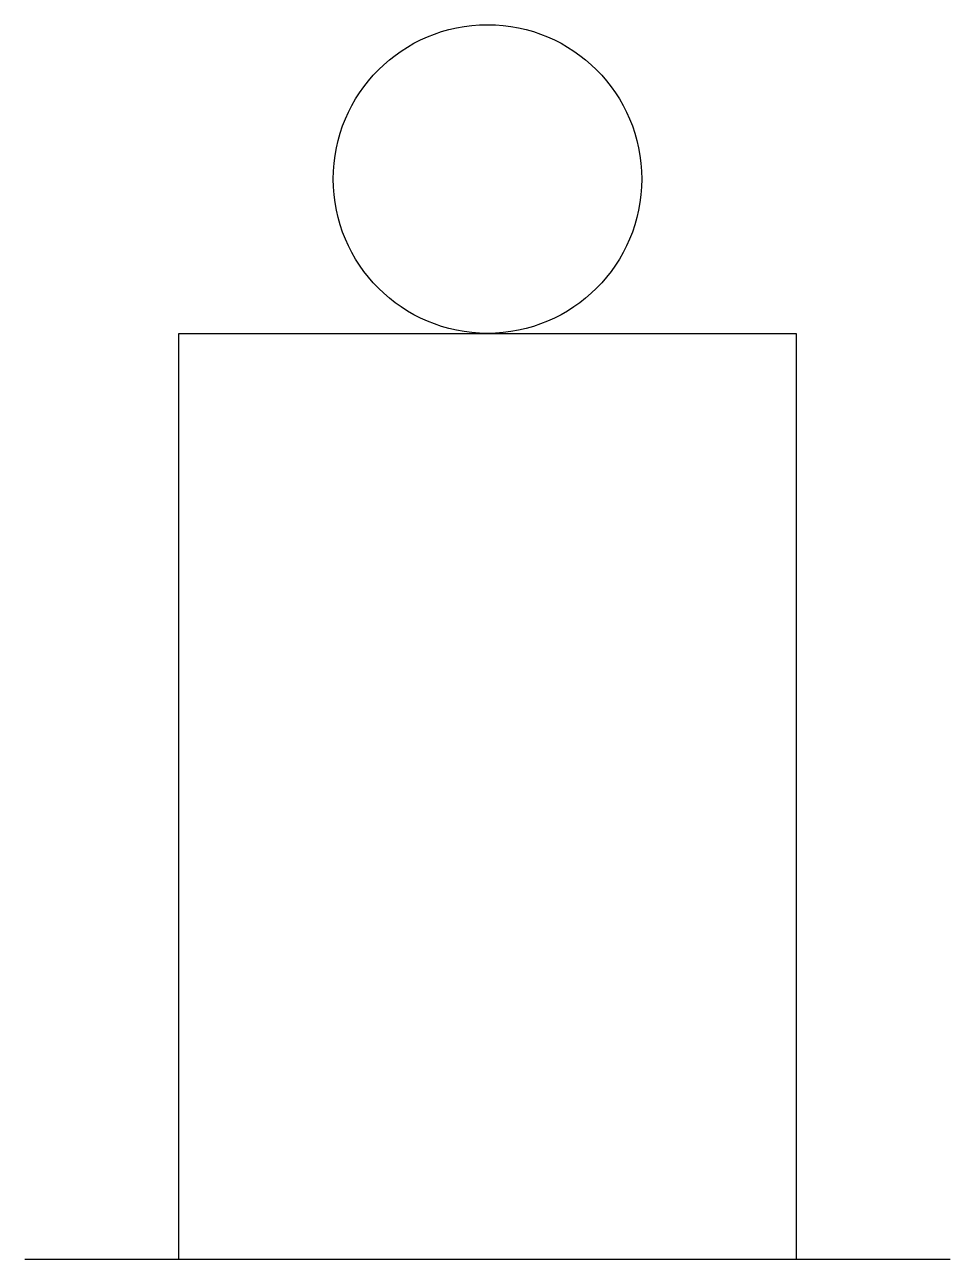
# Model space of a CAD drawing. Extents: x -1.5 to 1.5, y 0 to 4.
import ezdxf

# ---------------------------------------------------------------- set-up
doc = ezdxf.new("R2010")
doc.units = 0
doc.layers.get('0').update_dxf_attribs({"linetype": 'CONTINUOUS'})

msp = doc.modelspace()

# ---------------------------------------------------------------- linework, layer by layer
at = {"color": 0}
for p, q in [((-1, 0), (-1, 3)), ((-1, 3), (1, 3)), ((1, 3), (1, 0)), ((-1.5, 0), (1.5, 0))]:
    msp.add_line(p, q, dxfattribs=at)
msp.add_circle((0, 3.5), 0.5, dxfattribs=at)

doc.saveas('drawing.dxf')
